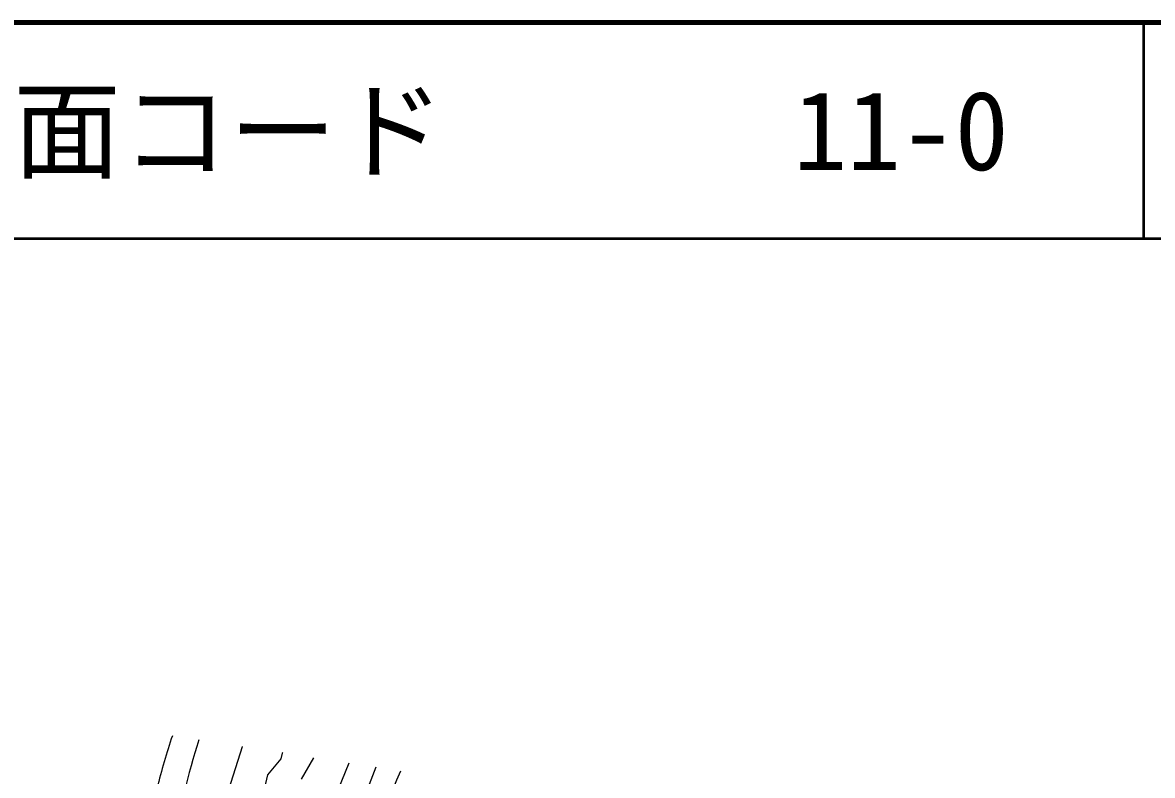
# Model space of a CAD drawing. Units: millimetres, scale not verified. Extents: x 40000 to 680000, y 20000 to 380000.
# Drawn here: x 125822 to 178157, y 345121 to 380000 of the extents above; entities that cross this region are included whole.
import ezdxf
from ezdxf.enums import TextEntityAlignment as Align

# ---------------------------------------------------------------- set-up
doc = ezdxf.new("R2010")
doc.units = ezdxf.units.MM
doc.header["$LTSCALE"] = 1000
for name, color, linetype, lineweight in [('M-BGD', 7, 'Continuous', 25), ('M-TTL', 2, 'Continuous', 140), ('M-TTL-LINE', 7, 'Continuous', 50)]:
    doc.layers.add(name, color=color, linetype=linetype, lineweight=lineweight)
doc.layers.add('M-TTL-TXT', color=7, linetype='Continuous')
doc.styles.add('ＭＳ ゴシック', font='')
doc.styles.get('ＭＳ ゴシック').set_extended_font_data('MS Gothic')

msp = doc.modelspace()

# ---------------------------------------------------------------- linework, layer by layer
at = {"layer": 'M-BGD'}
for p, q in [((136002, 346462), (135992, 346442)), ((136002, 346462), (135992, 346442)), ((135992, 346442), (135364, 344446)), ((135992, 346442), (135364, 344446)), ((137847, 346155), (137788, 345895)), ((137847, 346155), (137788, 345895)), ((137857, 346175), (137847, 346155)), ((137857, 346175), (137847, 346155)), ((139301, 345938), (138732, 344954)), ((139301, 345938), (138732, 344954)), ((137788, 345895), (137167, 345151)), ((137788, 345895), (137167, 345151)), ((140936, 345681), (139350, 341817)), ((140936, 345681), (139350, 341817)), ((137167, 345151), (135955, 339955)), ((137167, 345151), (135955, 339955))]:
    msp.add_line(p, q, dxfattribs=at)
for centre, radius, start, end in [((158759, 338089), 27472, 161.1626, 166.4416), ((158759, 338089), 27472, 161.1626, 166.4416), ((161327, 337773), 28776, 161.7855, 181.9213), ((161327, 337773), 28776, 161.7855, 181.9213), ((179108, 330953), 39684, 158.5024, 178.2481), ((179108, 330953), 39684, 158.5024, 178.2481), ((173721, 332466), 33007, 157.0801, 182.3678), ((173721, 332466), 33007, 157.0801, 182.3678)]:
    msp.add_arc(centre, radius, start, end, dxfattribs=at)
at = {"layer": 'M-TTL'}
msp.add_line((680000, 380000), (40000, 380000), dxfattribs=at)
at = {"layer": 'M-TTL-LINE'}
for p, q in [((177750, 380000), (177750, 370000)), ((40000, 370000), (680000, 370000))]:
    msp.add_line(p, q, dxfattribs=at)

# ---------------------------------------------------------------- texts
at = {"layer": 'M-TTL-TXT', "style": 'ＭＳ ゴシック'}
for s, p in [('図面コード', (120380, 375000)), ('11-0', (161521, 375000))]:
    msp.add_text(s, height=3666, dxfattribs=at).set_placement(p, align=Align.MIDDLE_LEFT)

doc.saveas('drawing.dxf')
